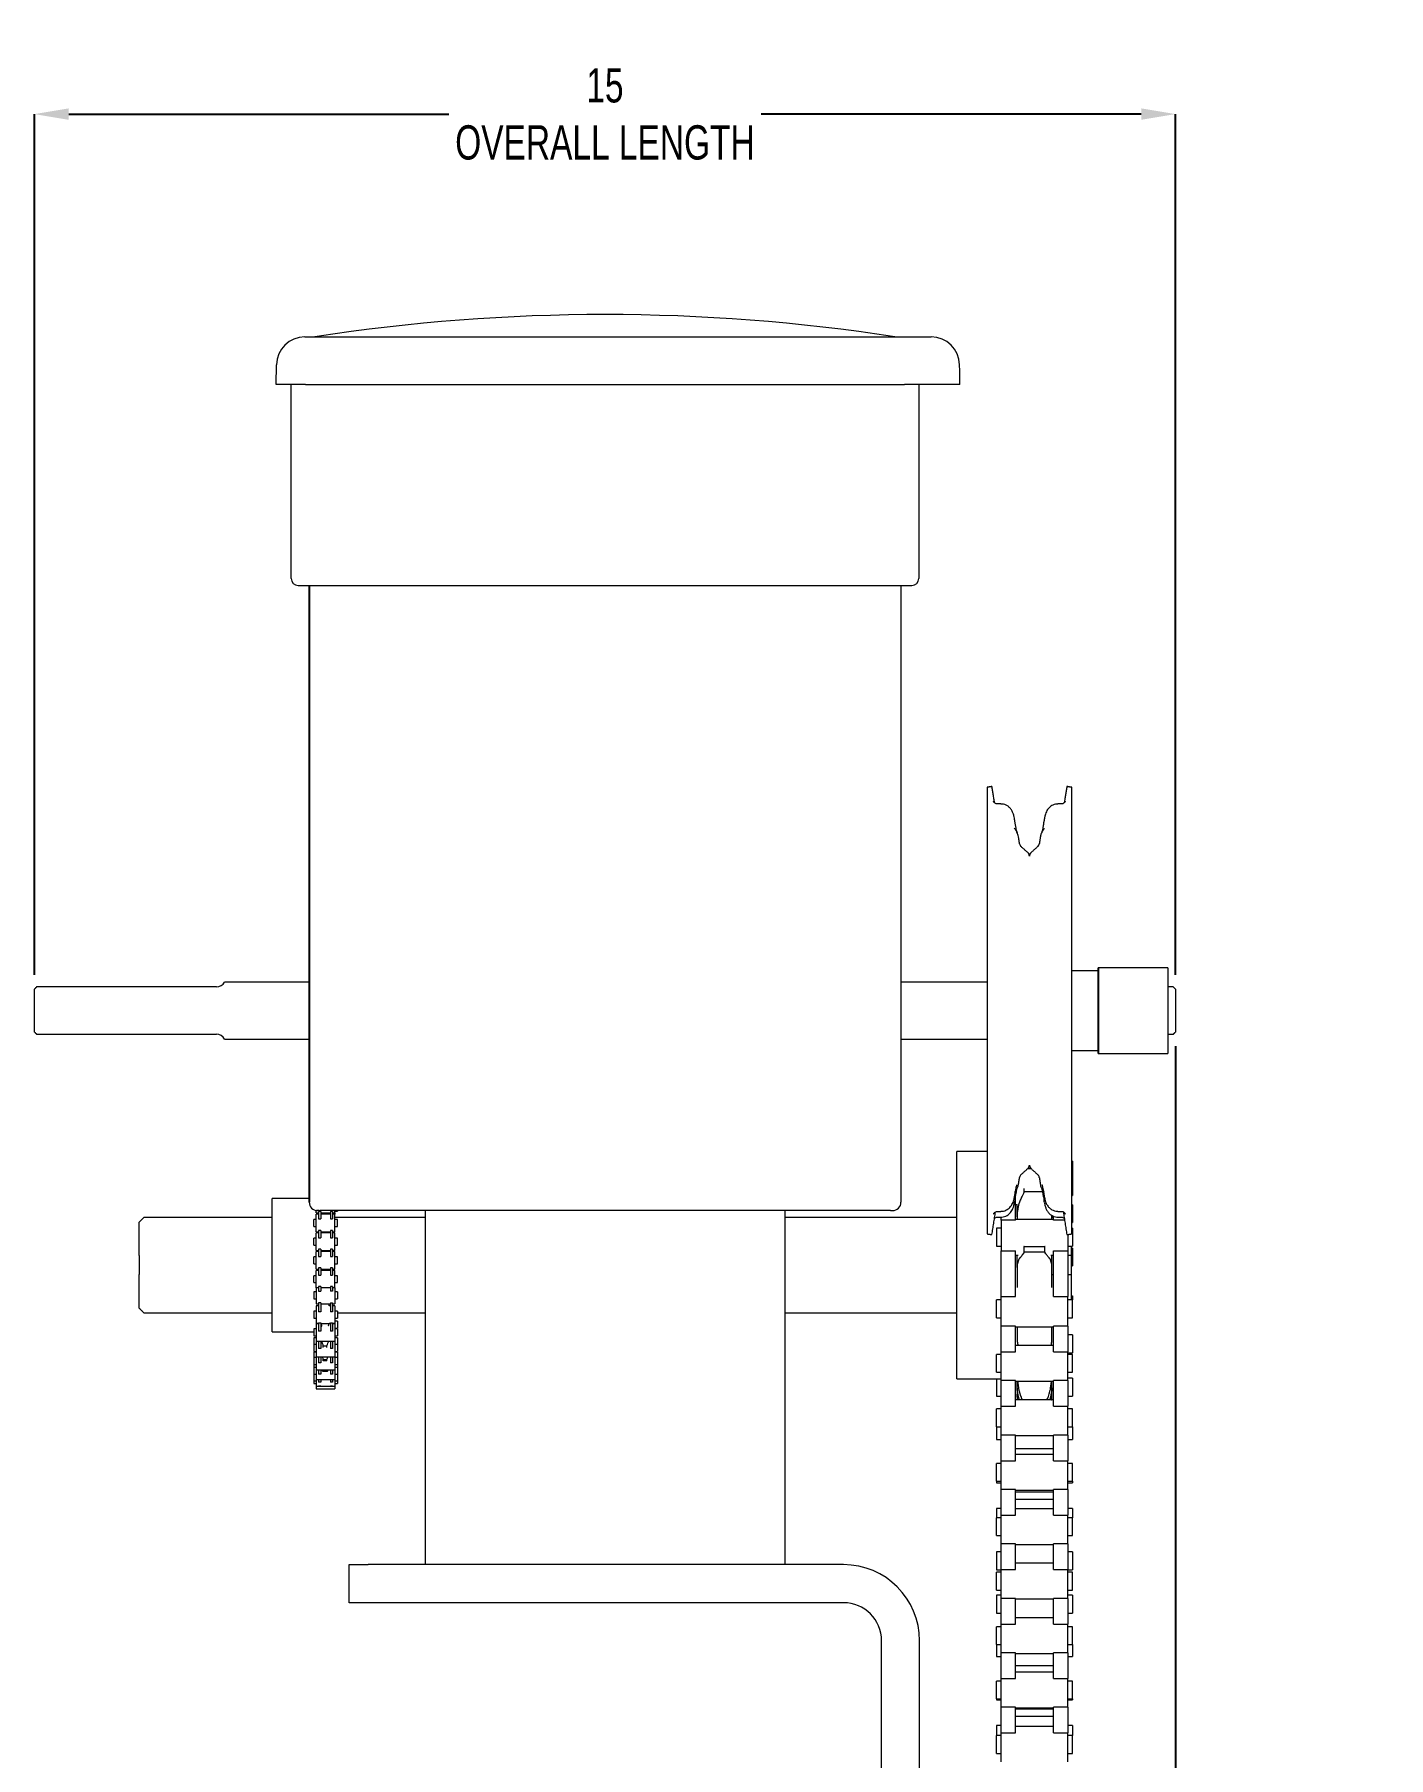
# Model space of a CAD drawing. Header units: inches. Extents: x 2 to 21.8, y 3.7 to 21.2.
# Drawn here: x 2.47 to 8.4, y 13.13 to 20.68 of the extents above; entities that cross this region are included whole.
import ezdxf

# ---------------------------------------------------------------- set-up
doc = ezdxf.new("R2010")
doc.units = ezdxf.units.IN
doc.header["$MEASUREMENT"] = 0
doc.header["$PDSIZE"] = -1
doc.layers.add('DIM', color=1, linetype='Continuous')
doc.styles.add('SLDTEXTSTYLE0', font='ARIAL.TTF', dxfattribs={"width": 0.7})
doc.dimstyles.new('SLDDIMSTYLE0', dxfattribs={"dimtxt": 0.15, "dimasz": 0.15, "dimexe": 0, "dimexo": 0.0625, "dimgap": 0.0375, "dimtad": 0, "dimtih": 1, "dimtoh": 1, "dimdec": 3, "dimlfac": 3, "dimrnd": 1e-09, "dimzin": 12, "dimdsep": 46, "dimtxsty": 'SLDTEXTSTYLE0', "dimsah": 1, "dimcen": 0.09, "dimadec": 0, "dimazin": 0, "dimtfac": 1, "dimtdec": 3, "dimtofl": 0, "dimtmove": 0, "dimatfit": 3, "dimfxl": 0, "dimtolj": 1, "dimtzin": 12, "dimarcsym": 0})

# ---------------------------------------------------------------- blocks, each defined once
blk = doc.blocks.new('*D12')
at = {"color": 0, "linetype": 'ByBlock', "lineweight": -2}
for p, q in [((2.4696, 16.5559), (2.4696, 20.3271)), ((2.6196, 20.3271), (4.2854, 20.3271)), ((7.3196, 20.3271), (5.6539, 20.3271)), ((7.4696, 16.5559), (7.4696, 20.3271))]:
    blk.add_line(p, q, dxfattribs=at)
at = {"color": 0, "linetype": 'ByBlock'}
for points in [[(2.4696, 20.3271), (2.6196, 20.3021), (2.6196, 20.3521)], [(7.4696, 20.3271), (7.3196, 20.3021), (7.3196, 20.3521)]]:
    blk.add_solid(points, dxfattribs=at)
at = {"layer": 'DEFPOINTS', "color": 0, "linetype": 'ByBlock'}
for p in [(2.4696, 16.4934), (7.4696, 16.4934)]:
    blk.add_point(p, dxfattribs=at)
at = {"color": 0, "linetype": 'ByBlock', "insert": (4.9696, 20.3271), "char_height": 0.15, "attachment_point": 5, "style": 'SLDTEXTSTYLE0'}
blk.add_mtext('15\\POVERALL LENGTH', dxfattribs=at)
blk = doc.blocks.new('*D13')
at = {"color": 0, "linetype": 'ByBlock', "lineweight": -2}
for p, q in [((7.4696, 16.2429), (7.4696, 11.0103)), ((6.0567, 12.9925), (6.0567, 11.0103)), ((7.3196, 11.0103), (6.2067, 11.0103)), ((7.4696, 11.0103), (7.9274, 11.0103))]:
    blk.add_line(p, q, dxfattribs=at)
at = {"color": 0, "linetype": 'ByBlock'}
for points in [[(6.0567, 11.0103), (6.2067, 11.0353), (6.2067, 10.9853)], [(7.4696, 11.0103), (7.3196, 11.0353), (7.3196, 10.9853)]]:
    blk.add_solid(points, dxfattribs=at)
at = {"layer": 'DEFPOINTS', "color": 0, "linetype": 'ByBlock'}
for p in [(7.4696, 16.3054), (6.0567, 13.055)]:
    blk.add_point(p, dxfattribs=at)
at = {"color": 0, "linetype": 'ByBlock', "insert": (8.1817, 11.0103), "char_height": 0.15, "attachment_point": 5, "style": 'SLDTEXTSTYLE0'}
blk.add_mtext('4 1/4\\PSIDE\\PROOM', dxfattribs=at)

msp = doc.modelspace()

# ---------------------------------------------------------------- linework, layer by layer
at = {"color": 7, "linetype": 'Continuous', "lineweight": 15}
for p, q in [((3.655011, 19.3513), (3.657174, 19.3513)), ((3.657174, 19.3513), (6.282174, 19.3513)), ((6.282174, 19.3513), (6.284337, 19.3513)), ((6.284337, 19.3513), (6.398719, 19.3513)), ((3.528538, 19.142967), (3.53003, 19.228482)), ((3.657174, 19.142967), (3.528538, 19.142967)), ((3.594671, 18.292039), (3.594671, 19.142967)), ((3.657174, 19.142967), (6.282174, 19.142967)), ((6.525192, 19.142967), (6.282174, 19.142967)), ((6.344671, 19.142967), (6.344671, 18.292039)), ((3.624604, 18.262106), (3.646204, 18.262106)), ((3.646204, 18.262106), (6.314738, 18.262106)), ((3.75356, 18.262029), (3.930227, 18.262029)), ((6.266894, 18.262106), (6.266894, 15.559862)), ((6.644071, 17.377639), (6.644071, 16.744562)), ((7.015204, 15.421085), (7.015204, 17.377639)), ((6.644071, 16.744562), (6.644071, 15.421085)), ((7.436304, 16.586862), (7.436304, 16.211862)), ((2.469638, 16.305363), (2.469638, 16.493362)), ((7.469638, 16.493362), (7.469638, 16.305363)), ((6.511893, 15.185362), (6.511893, 15.782446)), ((7.01856, 15.738971), (7.01856, 15.681096)), ((7.01856, 15.681096), (7.01856, 15.666709)), ((7.01856, 15.666709), (7.01856, 15.588709)), ((3.511387, 14.992362), (3.511387, 15.575696)), ((6.765467, 15.590697), (6.76856, 15.590697)), ((6.76603, 15.594409), (6.765885, 15.592974)), ((6.76856, 15.480743), (6.76856, 15.590697)), ((6.806893, 15.604524), (6.806893, 15.619149)), ((6.886943, 15.604524), (6.806893, 15.604524)), ((6.893245, 15.594409), (6.89339, 15.592975)), ((3.693804, 15.453729), (3.693804, 15.483896)), ((3.704638, 15.512527), (3.704638, 15.523447)), ((3.704638, 15.430479), (3.704638, 15.507146)), ((3.71606, 15.523196), (3.70606, 15.523196)), ((3.724638, 15.518534), (3.714638, 15.518534)), ((3.714638, 15.518534), (3.714638, 15.486333)), ((3.714638, 15.486333), (3.724638, 15.486333)), ((3.71606, 15.523196), (3.720227, 15.523196)), ((6.220227, 15.523196), (3.720227, 15.523196)), ((3.724638, 15.518534), (3.724638, 15.486333)), ((3.761388, 15.507146), (3.761388, 15.512527)), ((3.776304, 15.518534), (3.766304, 15.518534)), ((3.766304, 15.518534), (3.766304, 15.486333)), ((3.766304, 15.486333), (3.776304, 15.486333)), ((3.776304, 15.518534), (3.776304, 15.486333)), ((3.786304, 15.512527), (3.786304, 15.523447)), ((3.786304, 15.512527), (3.786304, 15.507146)), ((3.786304, 15.430479), (3.786304, 15.507146)), ((3.797138, 15.523196), (3.797138, 15.520357)), ((3.797138, 15.453729), (3.797138, 15.483896)), ((4.182893, 14.192362), (4.182893, 15.523196)), ((5.75756, 15.523196), (5.75756, 14.192362)), ((6.220227, 15.523196), (6.224394, 15.523196)), ((6.224394, 15.523196), (6.234394, 15.523196)), ((6.705894, 15.480743), (6.705894, 15.494963)), ((6.76856, 15.480743), (6.705894, 15.480743)), ((6.705894, 15.480743), (6.705894, 15.346923)), ((6.77556, 15.495711), (6.77556, 15.549543)), ((6.77556, 15.495711), (6.77556, 15.484687)), ((6.92856, 15.495711), (6.92856, 15.501532)), ((6.92856, 15.484687), (6.92856, 15.495711)), ((6.935227, 15.480743), (6.935227, 15.498572)), ((6.983819, 15.480743), (6.935227, 15.480743)), ((7.01856, 15.54881), (7.01856, 15.490934)), ((7.01856, 15.490934), (7.01856, 15.470809)), ((2.92856, 15.325696), (2.92856, 15.472362)), ((3.693804, 15.371681), (3.693804, 15.401848)), ((3.704638, 15.348431), (3.704638, 15.425098)), ((3.724638, 15.436487), (3.714638, 15.436487)), ((3.714638, 15.436487), (3.714638, 15.404285)), ((3.714638, 15.404285), (3.724638, 15.404285)), ((3.724638, 15.436487), (3.724638, 15.404285)), ((3.761388, 15.430171), (3.761388, 15.430479)), ((3.761388, 15.425098), (3.761388, 15.430171)), ((3.776304, 15.436487), (3.766304, 15.436487)), ((3.766304, 15.436487), (3.766304, 15.404285)), ((3.766304, 15.404285), (3.776304, 15.404285)), ((3.776304, 15.436487), (3.776304, 15.404285)), ((3.786304, 15.348431), (3.786304, 15.425098)), ((3.797138, 15.371681), (3.797138, 15.401848)), ((6.685227, 15.44552), (6.685227, 15.36752)), ((6.997894, 15.418343), (6.997894, 15.346923)), ((7.01856, 15.44552), (7.01856, 15.36752)), ((2.92856, 15.325696), (2.92856, 15.242362)), ((3.704638, 15.266383), (3.704638, 15.34305)), ((3.724638, 15.354439), (3.714638, 15.354439)), ((3.714638, 15.354439), (3.714638, 15.322237)), ((3.724638, 15.354439), (3.724638, 15.322237)), ((3.761388, 15.34305), (3.761388, 15.348431)), ((3.776304, 15.354439), (3.766304, 15.354439)), ((3.766304, 15.354439), (3.766304, 15.322237)), ((3.776304, 15.354439), (3.776304, 15.322237)), ((3.786304, 15.266383), (3.786304, 15.34305)), ((6.705894, 15.346923), (6.76856, 15.346923)), ((6.705894, 15.149362), (6.705894, 15.346923)), ((6.76856, 15.149362), (6.76856, 15.346923)), ((6.77556, 15.273602), (6.77556, 15.328353)), ((6.806893, 15.340506), (6.806893, 15.365707)), ((6.806893, 15.365707), (6.897227, 15.365707)), ((6.897227, 15.340506), (6.806893, 15.340506)), ((6.897227, 15.340506), (6.897227, 15.365707)), ((6.92856, 15.273602), (6.92856, 15.328353)), ((6.935227, 15.325696), (6.92856, 15.325696)), ((6.935227, 15.346923), (6.997894, 15.346923)), ((6.935227, 15.149362), (6.935227, 15.346923)), ((6.997894, 15.346923), (6.997894, 15.149362)), ((7.011893, 15.36752), (7.011893, 15.325696)), ((7.011893, 15.325696), (7.011893, 15.242362)), ((7.01856, 15.358648), (7.01856, 15.300773)), ((3.693804, 15.289633), (3.693804, 15.3198)), ((3.704638, 15.184369), (3.704638, 15.261002)), ((3.714638, 15.322237), (3.724638, 15.322237)), ((3.724638, 15.272391), (3.714638, 15.272391)), ((3.714638, 15.272391), (3.714638, 15.24019)), ((3.724638, 15.272391), (3.724638, 15.24019)), ((3.761388, 15.261002), (3.761388, 15.266383)), ((3.766304, 15.322237), (3.776304, 15.322237)), ((3.776304, 15.272391), (3.766304, 15.272391)), ((3.766304, 15.272391), (3.766304, 15.24019)), ((3.776304, 15.272391), (3.776304, 15.24019)), ((3.786304, 15.184369), (3.786304, 15.261002)), ((3.797138, 15.289633), (3.797138, 15.3198)), ((6.77556, 15.273602), (6.77556, 15.185362)), ((6.92856, 15.185362), (6.92856, 15.273602)), ((7.01856, 15.300773), (7.01856, 15.280648)), ((2.92856, 15.095696), (2.92856, 15.242362)), ((3.693804, 15.207586), (3.693804, 15.237752)), ((3.714638, 15.184369), (3.704638, 15.184369)), ((3.704638, 15.184369), (3.704638, 15.113775)), ((3.714638, 15.24019), (3.724638, 15.24019)), ((3.724638, 15.190344), (3.714638, 15.190344)), ((3.714638, 15.190344), (3.714638, 15.169629)), ((3.724638, 15.190344), (3.724638, 15.169629)), ((3.766304, 15.184369), (3.724638, 15.184369)), ((3.766304, 15.24019), (3.776304, 15.24019)), ((3.776304, 15.190344), (3.766304, 15.190344)), ((3.766304, 15.190344), (3.766304, 15.169629)), ((3.776304, 15.190344), (3.776304, 15.169629)), ((3.786304, 15.184369), (3.776304, 15.184369)), ((3.786304, 15.184369), (3.786304, 15.113775)), ((3.797138, 15.207586), (3.797138, 15.237752)), ((6.511893, 14.785612), (6.511893, 15.185362)), ((6.92856, 15.242362), (6.935227, 15.242362)), ((7.011893, 15.242362), (7.011893, 15.131294)), ((3.693804, 15.167191), (3.693804, 15.147389)), ((3.693804, 15.147389), (3.693804, 15.137025)), ((3.704638, 15.105563), (3.704638, 15.048925)), ((3.714638, 15.169629), (3.724638, 15.169629)), ((3.724638, 15.119273), (3.714638, 15.119273)), ((3.714638, 15.119273), (3.714638, 15.0793)), ((3.724638, 15.119273), (3.724638, 15.0793)), ((3.761388, 15.105563), (3.761388, 15.114551)), ((3.776304, 15.169629), (3.766304, 15.169629)), ((3.766304, 15.119273), (3.776304, 15.119273)), ((3.766304, 15.119273), (3.766304, 15.0793)), ((3.776304, 15.119273), (3.776304, 15.0793)), ((3.786304, 15.105563), (3.786304, 15.048925)), ((3.797138, 15.167191), (3.797138, 15.147389)), ((3.797138, 15.147389), (3.797138, 15.137025)), ((6.685227, 15.053294), (6.685227, 15.131294)), ((6.705894, 15.14589), (6.705894, 15.149362)), ((6.705894, 15.14589), (6.76856, 15.14589)), ((6.705894, 15.01672), (6.705894, 15.14589)), ((6.76856, 15.14589), (6.76856, 15.149362)), ((6.935227, 15.14589), (6.935227, 15.149362)), ((6.935227, 15.14589), (6.997894, 15.14589)), ((6.997894, 15.149362), (6.997894, 15.14589)), ((6.997894, 15.01672), (6.997894, 15.14589)), ((7.011893, 15.149362), (7.011893, 15.131294)), ((7.01856, 15.149362), (7.01856, 15.131294)), ((7.01856, 15.053294), (7.01856, 15.131294)), ((3.693804, 15.082313), (3.693804, 15.060027)), ((3.693804, 15.060027), (3.693804, 15.052146)), ((3.704638, 15.048925), (3.704638, 15.028897)), ((3.704638, 15.027657), (3.704638, 14.965296)), ((3.724638, 15.0793), (3.714638, 15.0793)), ((3.714638, 15.031389), (3.724638, 15.031389)), ((3.714638, 15.031389), (3.714638, 14.9947)), ((3.724638, 15.031389), (3.724638, 14.9947)), ((3.776304, 15.0793), (3.766304, 15.0793)), ((3.766304, 15.031389), (3.776304, 15.031389)), ((3.766304, 15.031389), (3.766304, 14.9947)), ((3.776304, 15.031389), (3.776304, 14.9947)), ((3.786304, 15.048925), (3.786304, 15.028897)), ((3.786304, 15.028897), (3.786304, 15.027657)), ((3.786304, 15.027657), (3.786304, 14.965296)), ((3.797138, 15.082313), (3.797138, 15.060027)), ((3.797138, 15.060027), (3.797138, 15.052146)), ((3.797138, 15.038628), (3.797138, 15.008461)), ((3.693804, 15.004407), (3.693804, 14.97987)), ((3.693804, 14.97987), (3.693804, 14.97424)), ((3.693804, 14.965619), (3.693804, 14.935979)), ((3.704638, 14.965296), (3.704638, 14.95099)), ((3.704638, 14.95099), (3.704638, 14.891919)), ((3.724638, 14.9947), (3.714638, 14.9947)), ((3.714638, 14.95163), (3.724638, 14.95163)), ((3.714638, 14.95163), (3.714638, 14.919404)), ((3.724638, 14.95163), (3.724638, 14.919404)), ((3.776304, 14.9947), (3.766304, 14.9947)), ((3.766304, 14.95163), (3.776304, 14.95163)), ((3.766304, 14.95163), (3.766304, 14.919404)), ((3.776304, 14.95163), (3.776304, 14.919404)), ((3.786304, 14.965296), (3.786304, 14.95099)), ((3.786304, 14.95099), (3.786304, 14.891919)), ((3.797138, 15.004407), (3.797138, 14.97987)), ((3.797138, 14.97987), (3.797138, 14.97424)), ((3.797138, 14.965619), (3.797138, 14.935979)), ((6.76856, 15.01672), (6.705894, 15.01672)), ((6.705894, 14.904386), (6.705894, 15.01672)), ((6.76856, 14.904386), (6.76856, 15.01672)), ((6.77556, 15.014127), (6.77556, 14.971596)), ((6.92856, 14.971596), (6.92856, 15.014127)), ((6.997894, 15.01672), (6.935227, 15.01672)), ((6.935227, 14.904386), (6.935227, 15.01672)), ((6.997894, 15.01672), (6.997894, 14.904386)), ((7.01856, 14.978324), (7.01856, 14.920449)), ((3.693804, 14.935979), (3.693804, 14.909494)), ((3.693804, 14.909494), (3.693804, 14.905812)), ((3.693804, 14.903335), (3.693804, 14.879231)), ((3.693804, 14.879231), (3.693804, 14.851165)), ((3.704638, 14.891919), (3.704638, 14.882562)), ((3.704638, 14.882562), (3.704638, 14.831154)), ((3.724638, 14.919404), (3.714638, 14.919404)), ((3.714638, 14.882563), (3.724638, 14.882563)), ((3.714638, 14.882563), (3.714638, 14.855838)), ((3.724638, 14.882563), (3.724638, 14.855838)), ((3.734971, 14.930406), (3.751054, 14.930406)), ((3.734971, 14.922692), (3.734971, 14.930406)), ((3.751054, 14.922692), (3.751054, 14.930406)), ((3.776304, 14.919404), (3.766304, 14.919404)), ((3.766304, 14.882563), (3.776304, 14.882563)), ((3.766304, 14.882563), (3.766304, 14.855838)), ((3.776304, 14.882563), (3.776304, 14.855838)), ((3.786304, 14.891919), (3.786304, 14.882562)), ((3.786304, 14.882562), (3.786304, 14.831154)), ((3.797138, 14.935979), (3.797138, 14.909494)), ((3.797138, 14.909494), (3.797138, 14.905812)), ((3.797138, 14.903335), (3.797138, 14.879231)), ((3.797138, 14.879231), (3.797138, 14.851165)), ((6.685227, 14.814749), (6.685227, 14.892749)), ((6.705894, 14.904386), (6.76856, 14.904386)), ((6.705894, 14.778176), (6.705894, 14.904386)), ((6.935227, 14.904386), (6.997894, 14.904386)), ((6.997894, 14.778176), (6.997894, 14.904386)), ((7.01856, 14.920449), (7.01856, 14.900324)), ((7.01856, 14.814749), (7.01856, 14.892749)), ((3.693804, 14.851165), (3.693804, 14.849064)), ((3.693804, 14.849064), (3.693804, 14.835989)), ((3.693804, 14.835989), (3.693804, 14.80676)), ((3.693804, 14.80676), (3.693804, 14.805822)), ((3.693804, 14.805822), (3.693804, 14.777707)), ((3.704638, 14.831154), (3.704638, 14.825814)), ((3.704638, 14.825814), (3.704638, 14.784956)), ((3.724638, 14.855838), (3.714638, 14.855838)), ((3.714638, 14.826408), (3.714638, 14.806043)), ((3.724638, 14.806043), (3.714638, 14.806043)), ((3.724638, 14.826408), (3.724638, 14.806043)), ((3.734971, 14.864288), (3.734971, 14.870728)), ((3.734971, 14.870728), (3.751054, 14.870728)), ((3.751054, 14.864288), (3.734971, 14.864288)), ((3.734971, 14.817334), (3.734971, 14.822324)), ((3.734971, 14.822324), (3.751054, 14.822324)), ((3.751054, 14.817334), (3.734971, 14.817334)), ((3.751054, 14.864288), (3.751054, 14.870728)), ((3.751054, 14.817334), (3.751054, 14.822324)), ((3.776304, 14.855838), (3.766304, 14.855838)), ((3.766304, 14.826408), (3.766304, 14.806043)), ((3.776304, 14.806043), (3.766304, 14.806043)), ((3.776304, 14.826408), (3.776304, 14.806043)), ((3.786304, 14.831154), (3.786304, 14.825814)), ((3.786304, 14.825814), (3.786304, 14.784956)), ((3.797138, 14.851165), (3.797138, 14.849064)), ((3.797138, 14.849064), (3.797138, 14.835989)), ((3.797138, 14.835989), (3.797138, 14.80676)), ((3.797138, 14.80676), (3.797138, 14.805822)), ((3.797138, 14.805822), (3.797138, 14.777707)), ((3.693804, 14.777707), (3.693804, 14.777477)), ((3.693804, 14.777707), (3.693804, 14.764941)), ((3.704638, 14.784956), (3.704638, 14.782572)), ((3.704638, 14.782572), (3.704638, 14.754812)), ((3.704638, 14.754812), (3.704638, 14.754227)), ((3.704638, 14.754227), (3.704638, 14.741691)), ((3.714638, 14.782572), (3.714638, 14.771625)), ((3.724638, 14.771625), (3.714638, 14.771625)), ((3.714638, 14.754227), (3.714638, 14.753689)), ((3.724638, 14.753689), (3.714638, 14.753689)), ((3.724638, 14.782572), (3.724638, 14.771625)), ((3.724638, 14.754227), (3.724638, 14.753689)), ((3.766304, 14.782572), (3.766304, 14.771625)), ((3.776304, 14.771625), (3.766304, 14.771625)), ((3.766304, 14.754227), (3.766304, 14.753689)), ((3.776304, 14.753689), (3.766304, 14.753689)), ((3.776304, 14.782572), (3.776304, 14.771625)), ((3.776304, 14.754227), (3.776304, 14.753689)), ((3.786304, 14.784956), (3.786304, 14.782572)), ((3.786304, 14.782572), (3.786304, 14.754812)), ((3.786304, 14.754812), (3.786304, 14.754227)), ((3.786304, 14.754227), (3.786304, 14.741691)), ((3.797138, 14.777707), (3.797138, 14.777477)), ((3.797138, 14.777707), (3.797138, 14.764941)), ((6.685227, 14.785612), (6.685227, 14.730287)), ((6.685227, 14.730287), (6.685227, 14.710162)), ((6.76856, 14.778176), (6.705894, 14.778176)), ((6.705894, 14.665842), (6.705894, 14.778176)), ((6.76856, 14.665842), (6.76856, 14.778176)), ((6.77556, 14.745738), (6.77556, 14.775583)), ((6.77556, 14.745738), (6.77556, 14.718902)), ((6.92856, 14.745738), (6.92856, 14.775583)), ((6.92856, 14.718902), (6.92856, 14.745738)), ((6.997894, 14.778176), (6.935227, 14.778176)), ((6.935227, 14.665842), (6.935227, 14.778176)), ((6.997894, 14.778176), (6.997894, 14.665842)), ((7.01856, 14.788162), (7.01856, 14.730287)), ((7.01856, 14.730287), (7.01856, 14.710162)), ((6.685227, 14.576205), (6.685227, 14.654205)), ((6.705894, 14.665842), (6.76856, 14.665842)), ((6.705894, 14.539632), (6.705894, 14.665842)), ((6.77556, 14.705612), (6.77556, 14.718902)), ((6.92856, 14.705612), (6.92856, 14.718902)), ((6.935227, 14.665842), (6.997894, 14.665842)), ((6.997894, 14.539632), (6.997894, 14.665842)), ((7.01856, 14.576205), (7.01856, 14.654205)), ((6.685227, 14.576205), (6.685227, 14.540126)), ((7.01856, 14.576205), (7.01856, 14.540126)), ((6.685227, 14.540126), (6.685227, 14.520001)), ((6.76856, 14.539632), (6.705894, 14.539632)), ((6.705894, 14.427298), (6.705894, 14.539632)), ((6.76856, 14.427298), (6.76856, 14.539632)), ((6.997894, 14.539632), (6.935227, 14.539632)), ((6.935227, 14.427298), (6.935227, 14.539632)), ((6.997894, 14.539632), (6.997894, 14.427298)), ((7.01856, 14.540126), (7.01856, 14.520001)), ((6.705894, 14.427298), (6.76856, 14.427298)), ((6.705894, 14.301088), (6.705894, 14.427298)), ((6.935227, 14.427298), (6.997894, 14.427298)), ((6.997894, 14.301088), (6.997894, 14.427298)), ((6.685227, 14.337661), (6.685227, 14.415661)), ((7.01856, 14.337661), (7.01856, 14.415661)), ((6.685227, 14.337661), (6.685227, 14.329839)), ((6.76856, 14.301088), (6.705894, 14.301088)), ((6.705894, 14.188754), (6.705894, 14.301088)), ((6.76856, 14.188754), (6.76856, 14.301088)), ((6.997894, 14.301088), (6.935227, 14.301088)), ((6.935227, 14.188754), (6.935227, 14.301088)), ((6.997894, 14.301088), (6.997894, 14.188754)), ((7.01856, 14.337661), (7.01856, 14.329839)), ((6.685227, 14.217677), (6.685227, 14.177117)), ((7.01856, 14.217677), (7.01856, 14.177117)), ((4.182893, 13.971696), (4.182893, 14.192362)), ((5.75756, 14.192362), (5.75756, 13.971696)), ((6.685227, 14.099117), (6.685227, 14.177117)), ((6.705894, 14.188754), (6.76856, 14.188754)), ((6.705894, 14.062544), (6.705894, 14.188754)), ((6.935227, 14.188754), (6.997894, 14.188754)), ((6.997894, 14.062544), (6.997894, 14.188754)), ((7.01856, 14.099117), (7.01856, 14.177117)), ((6.76856, 14.062544), (6.705894, 14.062544)), ((6.705894, 13.950209), (6.705894, 14.062544)), ((6.76856, 13.950209), (6.76856, 14.062544)), ((6.997894, 14.062544), (6.935227, 14.062544)), ((6.935227, 13.950209), (6.935227, 14.062544)), ((6.997894, 14.062544), (6.997894, 13.950209)), ((3.848393, 13.805029), (3.848393, 13.971696)), ((3.848393, 13.971696), (3.931727, 13.971696)), ((6.01506, 13.971696), (3.931727, 13.971696)), ((6.685227, 14.027516), (6.685227, 13.96964)), ((6.685227, 13.96964), (6.685227, 13.949516)), ((7.01856, 14.027516), (7.01856, 13.96964)), ((7.01856, 13.96964), (7.01856, 13.949516)), ((6.685227, 13.860573), (6.685227, 13.938573)), ((6.705894, 13.950209), (6.76856, 13.950209)), ((6.705894, 13.823999), (6.705894, 13.950209)), ((6.935227, 13.950209), (6.997894, 13.950209)), ((6.997894, 13.823999), (6.997894, 13.950209)), ((7.01856, 13.860573), (7.01856, 13.938573)), ((6.685227, 13.837354), (6.685227, 13.779479)), ((6.76856, 13.823999), (6.705894, 13.823999)), ((6.705894, 13.711665), (6.705894, 13.823999)), ((6.76856, 13.711665), (6.76856, 13.823999)), ((6.997894, 13.823999), (6.935227, 13.823999)), ((6.935227, 13.711665), (6.935227, 13.823999)), ((6.997894, 13.823999), (6.997894, 13.711665)), ((7.01856, 13.837354), (7.01856, 13.779479)), ((3.931727, 13.805029), (3.848393, 13.805029)), ((6.01506, 13.805029), (3.931727, 13.805029)), ((6.685227, 13.779479), (6.685227, 13.759354)), ((7.01856, 13.779479), (7.01856, 13.759354)), ((6.685227, 13.622028), (6.685227, 13.700028)), ((6.705894, 13.711665), (6.76856, 13.711665)), ((6.705894, 13.585455), (6.705894, 13.711665)), ((6.935227, 13.711665), (6.997894, 13.711665)), ((6.997894, 13.585455), (6.997894, 13.711665)), ((7.01856, 13.622028), (7.01856, 13.700028)), ((6.181727, 11.388362), (6.181727, 13.638362)), ((6.348394, 11.388362), (6.348394, 13.638362)), ((6.685227, 13.622028), (6.685227, 13.589317)), ((6.685227, 13.589317), (6.685227, 13.569192)), ((7.01856, 13.622028), (7.01856, 13.589317)), ((7.01856, 13.589317), (7.01856, 13.569192)), ((6.76856, 13.585455), (6.705894, 13.585455)), ((6.705894, 13.473121), (6.705894, 13.585455)), ((6.76856, 13.473121), (6.76856, 13.585455)), ((6.997894, 13.585455), (6.935227, 13.585455)), ((6.935227, 13.473121), (6.935227, 13.585455)), ((6.997894, 13.585455), (6.997894, 13.473121)), ((6.685227, 13.383484), (6.685227, 13.461484)), ((6.705894, 13.473121), (6.76856, 13.473121)), ((6.705894, 13.346911), (6.705894, 13.473121)), ((6.935227, 13.473121), (6.997894, 13.473121)), ((6.997894, 13.346911), (6.997894, 13.473121)), ((7.01856, 13.383484), (7.01856, 13.461484)), ((6.685227, 13.383484), (6.685227, 13.37903)), ((7.01856, 13.383484), (7.01856, 13.37903)), ((6.76856, 13.346911), (6.705894, 13.346911)), ((6.705894, 13.234577), (6.705894, 13.346911)), ((6.76856, 13.234577), (6.76856, 13.346911)), ((6.997894, 13.346911), (6.935227, 13.346911)), ((6.935227, 13.234577), (6.935227, 13.346911)), ((6.997894, 13.346911), (6.997894, 13.234577)), ((6.685227, 13.266868), (6.685227, 13.22294)), ((6.685227, 13.14494), (6.685227, 13.22294)), ((6.705894, 13.234577), (6.76856, 13.234577)), ((6.705894, 13.108367), (6.705894, 13.234577)), ((6.935227, 13.234577), (6.997894, 13.234577)), ((6.997894, 13.108367), (6.997894, 13.234577)), ((7.01856, 13.266868), (7.01856, 13.22294)), ((7.01856, 13.14494), (7.01856, 13.22294))]:
    msp.add_line(p, q, dxfattribs=at)
for p, q in [((3.67356, 18.262106), (3.67356, 15.559862)), ((7.130304, 16.586862), (7.130304, 16.211862))]:
    msp.add_line(p, q)
at = {"color": 7, "linetype": 'Continuous', "lineweight": 15, "flags": 128}
for points in [[(3.884504, 18.262106), (3.885155, 18.262042), (3.885219, 18.262029)], [(6.762483, 17.198394), (6.767026, 17.193551), (6.77149, 17.186989), (6.774114, 17.181858), (6.775323, 17.178888), (6.775863, 17.177331), (6.77609, 17.176593), (6.775917, 17.17726), (6.775142, 17.18054), (6.773649, 17.18751), (6.771484, 17.198504), (6.768859, 17.212822), (6.765972, 17.229592), (6.76556, 17.232112), (6.76556, 17.232112)]]:
    msp.add_lwpolyline(points, dxfattribs=at)
at = {"color": 7, "linetype": 'Continuous', "lineweight": 15}
for centre, radius, start, end in [((4.969674, 11.115438), 8.333333, 81.2281669, 98.7718331), ((3.655011, 19.2263), 0.125, 90, 179), ((6.398719, 19.2263), 0.125, 1, 90), ((3.624604, 18.29204), 0.029933, 180, 270), ((6.314738, 18.29204), 0.029933, 270, 0), ((6.807069, 17.133356), 0.020833, 189, 228.3263491), ((6.808804, 17.076029), 0.020833, 0, 48.3263491), ((6.850471, 17.076029), 0.020833, 131.6736509, 180), ((6.852206, 17.133356), 0.020833, 311.6736509, 351), ((3.266887, 16.545029), 0.041667, 270, 330), ((3.266887, 16.253696), 0.041667, 30, 90), ((6.808804, 15.722696), 0.020833, 311.6736509, 0), ((6.850471, 15.722696), 0.020833, 180, 228.3263491), ((6.807069, 15.665368), 0.020833, 131.6736509, 171), ((6.852206, 15.665368), 0.020833, 9, 48.3263491), ((3.710227, 15.559862), 0.036667, 180, 270), ((6.230227, 15.559862), 0.036667, 270, 0), ((6.01506, 13.638362), 0.333333, 0, 90), ((6.01506, 13.638362), 0.166667, 0, 90)]:
    msp.add_arc(centre, radius, start, end, dxfattribs=at)
for points in [[(6.525192, 19.142967), (6.5237, 19.228482)], [(3.749504, 18.262106), (3.749504, 18.261891)], [(3.798871, 18.262106), (3.798871, 18.262029)], [(3.862204, 18.262029), (3.862204, 18.262106)], [(6.665471, 17.381029), (6.644071, 17.377639)], [(6.67674, 17.309879), (6.665471, 17.381029)], [(6.993804, 17.381029), (6.982575, 17.310133)], [(7.015204, 17.377639), (6.993804, 17.381029)], [(6.704795, 17.304451), (6.690717, 17.304451)], [(6.968527, 17.304451), (6.95448, 17.304451)], [(6.76603, 17.22892), (6.764565, 17.237587)], [(6.894711, 17.237587), (6.893245, 17.22892)], [(6.786492, 17.130097), (6.781625, 17.160829)], [(6.87764, 17.160761), (6.872783, 17.130097)], [(6.822656, 17.09159), (6.793217, 17.117795)], [(6.866058, 17.117795), (6.836619, 17.09159)], [(7.130304, 16.573862), (7.015204, 16.573862)], [(7.436304, 16.586862), (7.130304, 16.586862)], [(2.479638, 16.503362), (2.469638, 16.493362)], [(3.266887, 16.503362), (2.479638, 16.503362)], [(3.67356, 16.524195), (3.302971, 16.524195)], [(6.644071, 16.524195), (6.266894, 16.524195)], [(7.459638, 16.503362), (7.436304, 16.503362)], [(7.469638, 16.493362), (7.459638, 16.503362)], [(2.469638, 16.305363), (2.479638, 16.295362)], [(2.479638, 16.295362), (3.266887, 16.295362)], [(3.302971, 16.274529), (3.67356, 16.274529)], [(6.266894, 16.274529), (6.644071, 16.274529)], [(7.436304, 16.295362), (7.459638, 16.295362)], [(7.459638, 16.295362), (7.469638, 16.305363)], [(7.015204, 16.224862), (7.130304, 16.224862)], [(7.130304, 16.211862), (7.436304, 16.211862)], [(6.644071, 15.782446), (6.511893, 15.782446)], [(6.793217, 15.68093), (6.822656, 15.707134)], [(6.838033, 15.705876), (6.821242, 15.705876)], [(6.836619, 15.707134), (6.866058, 15.68093)], [(7.01856, 15.738971), (7.015204, 15.738971)], [(6.781625, 15.637896), (6.786492, 15.668627)], [(6.872783, 15.668627), (6.87764, 15.637963)], [(7.01856, 15.666709), (7.015204, 15.666709)], [(3.67356, 15.575696), (3.511387, 15.575696)], [(6.76603, 15.569805), (6.764565, 15.561138)], [(6.783134, 15.553289), (6.776046, 15.51477)], [(6.787962, 15.565078), (6.783134, 15.553289)], [(6.894711, 15.561138), (6.893769, 15.566706)], [(7.015204, 15.588709), (7.01856, 15.588709)], [(2.94856, 15.492362), (2.92856, 15.472362)], [(3.511387, 15.492362), (2.94856, 15.492362)], [(3.704638, 15.483896), (3.693804, 15.483896)], [(3.704638, 15.512527), (3.714638, 15.512527)], [(3.714638, 15.507146), (3.704638, 15.507146)], [(3.724638, 15.512527), (3.766304, 15.512527)], [(3.766304, 15.507146), (3.724638, 15.507146)], [(3.776304, 15.512527), (3.786304, 15.512527)], [(3.786304, 15.507146), (3.776304, 15.507146)], [(3.786304, 15.520357), (3.797138, 15.520357)], [(4.182893, 15.492362), (3.786304, 15.492362)], [(3.797138, 15.483896), (3.786304, 15.483896)], [(6.511893, 15.492362), (5.75756, 15.492362)], [(6.665471, 15.417696), (6.681197, 15.516984)], [(6.690717, 15.494274), (6.704795, 15.494274)], [(6.691044, 15.519731), (6.704795, 15.519731)], [(6.76856, 15.549543), (6.77665, 15.549543)], [(6.935227, 15.484687), (6.76856, 15.484687)], [(6.776046, 15.51477), (6.77556, 15.495711)], [(6.92856, 15.495711), (6.928485, 15.501346)], [(6.935227, 15.492362), (6.92856, 15.492362)], [(6.95448, 15.519731), (6.968218, 15.519731)], [(6.95448, 15.494274), (6.968527, 15.494274)], [(6.978039, 15.517231), (6.993804, 15.417696)], [(7.01856, 15.54881), (7.015204, 15.54881)], [(3.693804, 15.453729), (3.704638, 15.453729)], [(3.704638, 15.401848), (3.693804, 15.401848)], [(3.704638, 15.430479), (3.714638, 15.430479)], [(3.714638, 15.425098), (3.704638, 15.425098)], [(3.724638, 15.430479), (3.766304, 15.430479)], [(3.766304, 15.425098), (3.724638, 15.425098)], [(3.776304, 15.430479), (3.786304, 15.430479)], [(3.786304, 15.425098), (3.776304, 15.425098)], [(3.786304, 15.453729), (3.797138, 15.453729)], [(3.797138, 15.401848), (3.786304, 15.401848)], [(6.644071, 15.421085), (6.665471, 15.417696)], [(6.705894, 15.44552), (6.685227, 15.44552)], [(6.993804, 15.417696), (7.015204, 15.421085)], [(7.015204, 15.470809), (7.01856, 15.470809)], [(7.01856, 15.44552), (7.015204, 15.44552)], [(3.693804, 15.371681), (3.704638, 15.371681)], [(3.704638, 15.348431), (3.714638, 15.348431)], [(3.714638, 15.34305), (3.704638, 15.34305)], [(3.724638, 15.348431), (3.766304, 15.348431)], [(3.766304, 15.34305), (3.724638, 15.34305)], [(3.724804, 15.347249), (3.72695, 15.341963)], [(3.759075, 15.341963), (3.761221, 15.347249)], [(3.776304, 15.348431), (3.786304, 15.348431)], [(3.786304, 15.34305), (3.776304, 15.34305)], [(3.786304, 15.371681), (3.797138, 15.371681)], [(6.685227, 15.36752), (6.705894, 15.36752)], [(6.76856, 15.328353), (6.780724, 15.328353)], [(6.80576, 15.366968), (6.806893, 15.365707)], [(6.897227, 15.365707), (6.898363, 15.366983)], [(6.923397, 15.328353), (6.935227, 15.328353)], [(6.997894, 15.36752), (7.01856, 15.36752)], [(7.011893, 15.325696), (6.997894, 15.325696)], [(7.01856, 15.358648), (7.011893, 15.358648)], [(3.704638, 15.3198), (3.693804, 15.3198)], [(3.693804, 15.289633), (3.704638, 15.289633)], [(3.704638, 15.266383), (3.714638, 15.266383)], [(3.714638, 15.261002), (3.704638, 15.261002)], [(3.724638, 15.266383), (3.766304, 15.266383)], [(3.766304, 15.261002), (3.724638, 15.261002)], [(3.724804, 15.266141), (3.726224, 15.261002)], [(3.759801, 15.261002), (3.761221, 15.266141)], [(3.776304, 15.266383), (3.786304, 15.266383)], [(3.786304, 15.261002), (3.776304, 15.261002)], [(3.797138, 15.3198), (3.786304, 15.3198)], [(3.786304, 15.289633), (3.797138, 15.289633)], [(6.776046, 15.287556), (6.77556, 15.273602)], [(6.783134, 15.31005), (6.776046, 15.287556)], [(6.787962, 15.315776), (6.783134, 15.31005)], [(6.920987, 15.31005), (6.916158, 15.315776)], [(6.928075, 15.287556), (6.920987, 15.31005)], [(7.011893, 15.280648), (7.01856, 15.280648)], [(3.704638, 15.237752), (3.693804, 15.237752)], [(3.693804, 15.207586), (3.704638, 15.207586)], [(3.797138, 15.237752), (3.786304, 15.237752)], [(3.786304, 15.207586), (3.797138, 15.207586)], [(6.997894, 15.242362), (7.011893, 15.242362)], [(3.704638, 15.167191), (3.693804, 15.167191)], [(3.693804, 15.137025), (3.704638, 15.137025)], [(3.704638, 15.113775), (3.714638, 15.113775)], [(3.714638, 15.105563), (3.704638, 15.105563)], [(3.724638, 15.113775), (3.766304, 15.113775)], [(3.724804, 15.107589), (3.725179, 15.105486)], [(3.760846, 15.105486), (3.761221, 15.107589)], [(3.766304, 15.105563), (3.761334, 15.105563)], [(3.776304, 15.113775), (3.786304, 15.113775)], [(3.786304, 15.105563), (3.776304, 15.105563)], [(3.797138, 15.167191), (3.786304, 15.167191)], [(3.786304, 15.137025), (3.797138, 15.137025)], [(6.705894, 15.131294), (6.685227, 15.131294)], [(7.01856, 15.131294), (6.997894, 15.131294)], [(7.011893, 15.149362), (7.01856, 15.149362)], [(2.92856, 15.095696), (2.94856, 15.075696)], [(2.94856, 15.075696), (3.511387, 15.075696)], [(3.704638, 15.082313), (3.693804, 15.082313)], [(3.693804, 15.052146), (3.704638, 15.052146)], [(3.704638, 15.028897), (3.714638, 15.028897)], [(3.714638, 15.027657), (3.704638, 15.027657)], [(3.724638, 15.028897), (3.766304, 15.028897)], [(3.725678, 15.028897), (3.72695, 15.020783)], [(3.759075, 15.020783), (3.760348, 15.028897)], [(3.766304, 15.027657), (3.761388, 15.027657)], [(3.776304, 15.028897), (3.786304, 15.028897)], [(3.786304, 15.027657), (3.776304, 15.027657)], [(3.797138, 15.082313), (3.786304, 15.082313)], [(3.786304, 15.052146), (3.797138, 15.052146)], [(3.797138, 15.038628), (3.786304, 15.038628)], [(3.797138, 15.075696), (4.182893, 15.075696)], [(5.75756, 15.075696), (6.511893, 15.075696)], [(6.685227, 15.053294), (6.705894, 15.053294)], [(6.997894, 15.053294), (7.01856, 15.053294)], [(3.511387, 14.992362), (3.693804, 14.992362)], [(3.704638, 15.004407), (3.693804, 15.004407)], [(3.693804, 14.97424), (3.704638, 14.97424)], [(3.704638, 14.965619), (3.693804, 14.965619)], [(3.704638, 14.95099), (3.714638, 14.95099)], [(3.724638, 14.95099), (3.766304, 14.95099)], [(3.72695, 15.020783), (3.728533, 15.016169)], [(3.727613, 14.95099), (3.728533, 14.947956)], [(3.757492, 14.947956), (3.758412, 14.95099)], [(3.758099, 15.017792), (3.759075, 15.020783)], [(3.776304, 14.95099), (3.786304, 14.95099)], [(3.786304, 15.008461), (3.797138, 15.008461)], [(3.797138, 15.004407), (3.786304, 15.004407)], [(3.786304, 14.97424), (3.797138, 14.97424)], [(3.797138, 14.965619), (3.786304, 14.965619)], [(6.76856, 15.014127), (6.935227, 15.014127)], [(6.776046, 14.951042), (6.779096, 14.931916)], [(6.925024, 14.931916), (6.928075, 14.951042)], [(6.928075, 14.951042), (6.92856, 14.971596)], [(7.01856, 14.978324), (6.997894, 14.978324)], [(3.704638, 14.935979), (3.693804, 14.935979)], [(3.693804, 14.905812), (3.704638, 14.905812)], [(3.704638, 14.903335), (3.693804, 14.903335)], [(3.704638, 14.879231), (3.693804, 14.879231)], [(3.704638, 14.882562), (3.714638, 14.882562)], [(3.724638, 14.882562), (3.766304, 14.882562)], [(3.776304, 14.882562), (3.786304, 14.882562)], [(3.797138, 14.935979), (3.786304, 14.935979)], [(3.786304, 14.905812), (3.797138, 14.905812)], [(3.797138, 14.903335), (3.786304, 14.903335)], [(3.797138, 14.879231), (3.786304, 14.879231)], [(6.705894, 14.892749), (6.685227, 14.892749)], [(6.935227, 14.931916), (6.76856, 14.931916)], [(6.997894, 14.900324), (7.01856, 14.900324)], [(7.01856, 14.892749), (6.997894, 14.892749)], [(3.693804, 14.849064), (3.704638, 14.849064)], [(3.704638, 14.835989), (3.693804, 14.835989)], [(3.693804, 14.805822), (3.704638, 14.805822)], [(3.704638, 14.825814), (3.786304, 14.825814)], [(3.733656, 14.825814), (3.734971, 14.822324)], [(3.751054, 14.822324), (3.752371, 14.825814)], [(3.786304, 14.849064), (3.797138, 14.849064)], [(3.797138, 14.835989), (3.786304, 14.835989)], [(3.786304, 14.805822), (3.797138, 14.805822)], [(6.685227, 14.814749), (6.705894, 14.814749)], [(6.997894, 14.814749), (7.01856, 14.814749)], [(3.693804, 14.777477), (3.704638, 14.777477)], [(3.693804, 14.764941), (3.704638, 14.764941)], [(3.704638, 14.782572), (3.786304, 14.782572)], [(3.704638, 14.754227), (3.786304, 14.754227)], [(3.704638, 14.741691), (3.786304, 14.741691)], [(3.786304, 14.777477), (3.797138, 14.777477)], [(3.786304, 14.764941), (3.797138, 14.764941)], [(6.511893, 14.785612), (6.705894, 14.785612)], [(6.76856, 14.775583), (6.935227, 14.775583)], [(6.776046, 14.736187), (6.77556, 14.745738)], [(6.783134, 14.701972), (6.776046, 14.736187)], [(6.777762, 14.775583), (6.783134, 14.736909)], [(6.783134, 14.736909), (6.787962, 14.719611)], [(6.916158, 14.719611), (6.920987, 14.736909)], [(6.920987, 14.736909), (6.926358, 14.775583)], [(6.928075, 14.736187), (6.920987, 14.701972)], [(7.01856, 14.788162), (6.997894, 14.788162)], [(6.685227, 14.710162), (6.705894, 14.710162)], [(6.705894, 14.654205), (6.685227, 14.654205)], [(6.935227, 14.693372), (6.76856, 14.693372)], [(6.776046, 14.700368), (6.77704, 14.693372)], [(6.786211, 14.693372), (6.783134, 14.701972)], [(6.787962, 14.719611), (6.797789, 14.693372)], [(6.920987, 14.701972), (6.91791, 14.693372)], [(6.92708, 14.693372), (6.928075, 14.700368)], [(6.928075, 14.700368), (6.92856, 14.718902)], [(6.997894, 14.710162), (7.01856, 14.710162)], [(7.01856, 14.654205), (6.997894, 14.654205)], [(6.685227, 14.576205), (6.705894, 14.576205)], [(6.997894, 14.576205), (7.01856, 14.576205)], [(6.685227, 14.520001), (6.705894, 14.520001)], [(6.76856, 14.537039), (6.935227, 14.537039)], [(6.997894, 14.520001), (7.01856, 14.520001)], [(6.76856, 14.480834), (6.935227, 14.480834)], [(6.935227, 14.454828), (6.76856, 14.454828)], [(6.705894, 14.415661), (6.685227, 14.415661)], [(7.01856, 14.415661), (6.997894, 14.415661)], [(6.685227, 14.337661), (6.705894, 14.337661)], [(6.685227, 14.329839), (6.705894, 14.329839)], [(6.76856, 14.298494), (6.935227, 14.298494)], [(6.76856, 14.290672), (6.935227, 14.290672)], [(6.997894, 14.337661), (7.01856, 14.337661)], [(6.997894, 14.329839), (7.01856, 14.329839)], [(6.705894, 14.217677), (6.685227, 14.217677)], [(6.935227, 14.256844), (6.76856, 14.256844)], [(6.935227, 14.216284), (6.76856, 14.216284)], [(7.01856, 14.217677), (6.997894, 14.217677)], [(6.705894, 14.177117), (6.685227, 14.177117)], [(7.01856, 14.177117), (6.997894, 14.177117)], [(6.685227, 14.099117), (6.705894, 14.099117)], [(6.76856, 14.05995), (6.935227, 14.05995)], [(6.997894, 14.099117), (7.01856, 14.099117)], [(6.705894, 14.027516), (6.685227, 14.027516)], [(6.935227, 13.977739), (6.76856, 13.977739)], [(7.01856, 14.027516), (6.997894, 14.027516)], [(6.685227, 13.949516), (6.705894, 13.949516)], [(6.705894, 13.938573), (6.685227, 13.938573)], [(6.997894, 13.949516), (7.01856, 13.949516)], [(7.01856, 13.938573), (6.997894, 13.938573)], [(6.685227, 13.860573), (6.705894, 13.860573)], [(6.705894, 13.837354), (6.685227, 13.837354)], [(6.76856, 13.821406), (6.935227, 13.821406)], [(6.997894, 13.860573), (7.01856, 13.860573)], [(7.01856, 13.837354), (6.997894, 13.837354)], [(6.685227, 13.759354), (6.705894, 13.759354)], [(6.997894, 13.759354), (7.01856, 13.759354)], [(6.705894, 13.700028), (6.685227, 13.700028)], [(6.935227, 13.739195), (6.76856, 13.739195)], [(7.01856, 13.700028), (6.997894, 13.700028)], [(6.685227, 13.622028), (6.705894, 13.622028)], [(6.997894, 13.622028), (7.01856, 13.622028)], [(6.685227, 13.569192), (6.705894, 13.569192)], [(6.76856, 13.582862), (6.935227, 13.582862)], [(6.76856, 13.530025), (6.935227, 13.530025)], [(6.997894, 13.569192), (7.01856, 13.569192)], [(6.705894, 13.461484), (6.685227, 13.461484)], [(6.935227, 13.500651), (6.76856, 13.500651)], [(7.01856, 13.461484), (6.997894, 13.461484)], [(6.685227, 13.383484), (6.705894, 13.383484)], [(6.685227, 13.37903), (6.705894, 13.37903)], [(6.997894, 13.383484), (7.01856, 13.383484)], [(6.997894, 13.37903), (7.01856, 13.37903)], [(6.76856, 13.344318), (6.935227, 13.344318)], [(6.76856, 13.339864), (6.935227, 13.339864)], [(6.935227, 13.306035), (6.76856, 13.306035)], [(6.705894, 13.266868), (6.685227, 13.266868)], [(6.705894, 13.22294), (6.685227, 13.22294)], [(6.935227, 13.262107), (6.76856, 13.262107)], [(7.01856, 13.266868), (6.997894, 13.266868)], [(7.01856, 13.22294), (6.997894, 13.22294)], [(6.685227, 13.14494), (6.705894, 13.14494)], [(6.997894, 13.14494), (7.01856, 13.14494)]]:
    msp.add_open_spline(points, degree=1, dxfattribs=at)
for points, knots in [([(6.690698, 17.304855), (6.689468, 17.304753), (6.686122, 17.304474), (6.681267, 17.306462), (6.676948, 17.309405), (6.674206, 17.312501), (6.672734, 17.314908), (6.672063, 17.316344), (6.67179, 17.317076), (6.6718, 17.317052), (6.671805, 17.31704)], [0, 0, 0, 0, 0.11545336, 0.31412579, 0.47836694, 0.61625548, 0.72381294, 0.81159673, 0.90976195, 1, 1, 1, 1]), ([(6.764519, 17.238146), (6.763963, 17.241383), (6.762514, 17.249819), (6.759133, 17.26246), (6.753098, 17.275899), (6.74469, 17.287465), (6.733941, 17.296404), (6.721851, 17.302007), (6.712077, 17.30464), (6.706204, 17.304167), (6.70477, 17.304052)], [0, 0, 0, 0, 0.10239132, 0.26691479, 0.40093486, 0.5507772, 0.69929327, 0.8208934, 0.95627609, 1, 1, 1, 1]), ([(6.954517, 17.304043), (6.953282, 17.30417), (6.947765, 17.304736), (6.938526, 17.302305), (6.927863, 17.297729), (6.919144, 17.291428), (6.912, 17.284), (6.906166, 17.275451), (6.901498, 17.26567), (6.8978, 17.254189), (6.895868, 17.244828), (6.894939, 17.239244), (6.894756, 17.238146)], [0, 0, 0, 0, 0.03771179, 0.16845293, 0.2830553, 0.39113271, 0.49317966, 0.59574526, 0.70529701, 0.82301356, 0.96519659, 1, 1, 1, 1]), ([(6.987458, 17.316986), (6.987473, 17.317039), (6.987531, 17.317236), (6.987226, 17.316301), (6.986063, 17.314017), (6.983678, 17.310676), (6.979288, 17.307064), (6.973787, 17.304598), (6.969979, 17.304726), (6.968501, 17.304775)], [0, 0, 0, 0, 0.05747708, 0.21417283, 0.31656548, 0.44884939, 0.64335964, 0.86152715, 1, 1, 1, 1]), ([(6.893325, 17.229767), (6.892418, 17.224405), (6.89053, 17.213242), (6.887856, 17.19869), (6.885589, 17.187175), (6.884008, 17.179884), (6.883227, 17.176704), (6.883123, 17.176409), (6.883601, 17.177963), (6.884815, 17.181229), (6.887575, 17.1869), (6.891072, 17.192642), (6.894374, 17.195827), (6.895299, 17.196719)], [0, 0, 0, 0, 0.1427642, 0.29716073, 0.45120679, 0.58047961, 0.68248072, 0.74867372, 0.79536067, 0.83388836, 0.88702516, 0.96834717, 1, 1, 1, 1]), ([(6.781221, 17.160811), (6.780663, 17.164504), (6.779728, 17.170688), (6.777407, 17.175285), (6.776471, 17.177138)], [0, 0, 0, 0, 0.5971371, 1, 1, 1, 1]), ([(6.883228, 17.178334), (6.88273, 17.1774), (6.880282, 17.172805), (6.877936, 17.166464), (6.877733, 17.160914), (6.877723, 17.160656)], [0, 0, 0, 0, 0.19566302, 0.96273543, 1, 1, 1, 1]), ([(6.765891, 15.59295), (6.766779, 15.59799), (6.768621, 15.60844), (6.771104, 15.620933), (6.773051, 15.629893), (6.77436, 15.635057), (6.774542, 15.635659), (6.774615, 15.6359)], [0, 0, 0, 0, 0.22963083, 0.47612143, 0.69150925, 0.87648983, 1, 1, 1, 1]), ([(6.767178, 15.605564), (6.767454, 15.605871), (6.770175, 15.608901), (6.774887, 15.617005), (6.779918, 15.627813), (6.780895, 15.63557), (6.781201, 15.637996)], [0, 0, 0, 0, 0.04626812, 0.45641631, 0.83000177, 1, 1, 1, 1]), ([(6.877954, 15.638054), (6.878026, 15.636969), (6.878464, 15.630429), (6.88279, 15.62036), (6.887799, 15.610861), (6.891115, 15.606939), (6.892111, 15.605761)], [0, 0, 0, 0, 0.07454682, 0.44919396, 0.83452301, 1, 1, 1, 1]), ([(6.884687, 15.635825), (6.884673, 15.635868), (6.8846, 15.636093), (6.885223, 15.633956), (6.88644, 15.628888), (6.888401, 15.619834), (6.890773, 15.607765), (6.892532, 15.597784), (6.893384, 15.592951)], [0, 0, 0, 0, 0.03172147, 0.16702397, 0.34110245, 0.54829726, 0.78130688, 1, 1, 1, 1]), ([(6.70476, 15.494681), (6.705994, 15.494554), (6.711511, 15.49399), (6.720749, 15.49642), (6.731413, 15.500995), (6.740132, 15.507296), (6.747275, 15.514725), (6.753109, 15.523274), (6.757777, 15.533055), (6.761475, 15.544536), (6.763408, 15.553896), (6.764337, 15.55948), (6.764519, 15.560578)], [0, 0, 0, 0, 0.03768986, 0.16843256, 0.28303822, 0.39111834, 0.49317104, 0.59573912, 0.70528995, 0.82300928, 0.96519668, 1, 1, 1, 1]), ([(6.704798, 15.520181), (6.706291, 15.520049), (6.712021, 15.519539), (6.721394, 15.522074), (6.731942, 15.526752), (6.740579, 15.533112), (6.747676, 15.540616), (6.753459, 15.549218), (6.758069, 15.559048), (6.761945, 15.571183), (6.763549, 15.579969), (6.764479, 15.585066)], [0, 0, 0, 0, 0.0458039, 0.17572823, 0.29008707, 0.39919323, 0.50164173, 0.60550039, 0.71610074, 0.83531294, 1, 1, 1, 1]), ([(6.764007, 15.58249), (6.764251, 15.583784), (6.764874, 15.587092), (6.765512, 15.590904), (6.765899, 15.593224)], [0, 0, 0, 0, 0.39145186, 1, 1, 1, 1]), ([(6.765948, 15.568911), (6.766754, 15.573696), (6.768547, 15.584351), (6.771142, 15.598576), (6.773487, 15.610558), (6.775081, 15.618055), (6.776012, 15.621847), (6.776023, 15.621885), (6.776026, 15.621896)], [0, 0, 0, 0, 0.175992099, 0.391889144, 0.604996208, 0.788526378, 0.935090066, 1, 1, 1, 1]), ([(6.772789, 15.614151), (6.772726, 15.614014), (6.771746, 15.611891), (6.770046, 15.609493), (6.768455, 15.607249)], [0, 0, 0, 0, 0.06428839, 1, 1, 1, 1]), ([(6.806893, 15.604524), (6.802997, 15.596517), (6.795994, 15.582125), (6.79043, 15.570316), (6.787962, 15.565078)], [0, 0, 0, 0, 0.55637104, 1, 1, 1, 1]), ([(6.883204, 15.622065), (6.883199, 15.622082), (6.883112, 15.622369), (6.883544, 15.620816), (6.884463, 15.616777), (6.886152, 15.608778), (6.888414, 15.597043), (6.890889, 15.583431), (6.892588, 15.573301), (6.893327, 15.568889)], [0, 0, 0, 0, 0.006340019, 0.109545405, 0.252879889, 0.428635132, 0.62952019, 0.838639951, 1, 1, 1, 1]), ([(6.893379, 15.593078), (6.893745, 15.590939), (6.894381, 15.587233), (6.895004, 15.583905), (6.895267, 15.582498)], [0, 0, 0, 0, 0.576923385, 1, 1, 1, 1]), ([(6.894756, 15.560578), (6.895312, 15.557342), (6.896761, 15.548905), (6.900142, 15.536265), (6.906177, 15.522826), (6.914585, 15.511259), (6.925334, 15.50232), (6.937424, 15.496718), (6.947199, 15.494084), (6.953072, 15.494557), (6.954507, 15.494673)], [0, 0, 0, 0, 0.102389784, 0.266910647, 0.400925005, 0.550768165, 0.699281423, 0.820879665, 0.956260207, 1, 1, 1, 1]), ([(6.894796, 15.585066), (6.895359, 15.581888), (6.896729, 15.57415), (6.900142, 15.561459), (6.906325, 15.547696), (6.915573, 15.535612), (6.926762, 15.526855), (6.939099, 15.521661), (6.948435, 15.519352), (6.953691, 15.519911), (6.954486, 15.519996)], [0, 0, 0, 0, 0.1031293, 0.25102775, 0.4090299, 0.56528725, 0.71372078, 0.83819563, 0.97553991, 1, 1, 1, 1]), ([(6.672637, 15.508096), (6.672641, 15.508123), (6.672647, 15.508171), (6.673449, 15.509873), (6.675344, 15.512732), (6.679123, 15.516333), (6.684708, 15.519289), (6.689066, 15.51946), (6.691127, 15.519541)], [0, 0, 0, 0, 0.15118519, 0.27172295, 0.39874109, 0.58138049, 0.80198028, 1, 1, 1, 1]), ([(6.676743, 15.488863), (6.678389, 15.490105), (6.681891, 15.492746), (6.687047, 15.494483), (6.690038, 15.494101), (6.690649, 15.494023)], [0, 0, 0, 0, 0.41358454, 0.88022969, 1, 1, 1, 1]), ([(6.9682, 15.51935), (6.969713, 15.519421), (6.973318, 15.519589), (6.978295, 15.517404), (6.982382, 15.514394), (6.984845, 15.511448), (6.986079, 15.509359), (6.986604, 15.508224), (6.986741, 15.507818), (6.986694, 15.507957), (6.986693, 15.507959)], [0, 0, 0, 0, 0.14526158, 0.34590171, 0.51301248, 0.65238156, 0.76313505, 0.86730428, 0.99862666, 1, 1, 1, 1]), ([(6.968465, 15.493976), (6.970252, 15.493978), (6.974058, 15.493982), (6.978979, 15.491807), (6.981501, 15.489655), (6.982549, 15.48876)], [0, 0, 0, 0, 0.34082042, 0.72600721, 1, 1, 1, 1]), ([(3.761221, 15.426633), (3.761304, 15.42759), (3.761388, 15.428577), (3.761388, 15.430124), (3.761388, 15.430171)], [0, 0, 0, 0, 0.96971434, 1, 1, 1, 1]), ([(6.806893, 15.340506), (6.803101, 15.335003), (6.796095, 15.324836), (6.790519, 15.318625), (6.787962, 15.315776)], [0, 0, 0, 0, 0.54129979, 1, 1, 1, 1]), ([(6.916158, 15.315776), (6.913654, 15.318591), (6.908565, 15.324309), (6.901742, 15.333741), (6.89785, 15.339572), (6.897227, 15.340506)], [0, 0, 0, 0, 0.44879317, 0.91172919, 1, 1, 1, 1]), ([(6.92856, 15.273602), (6.928541, 15.276686), (6.92851, 15.281855), (6.9282, 15.285917), (6.928075, 15.287556)], [0, 0, 0, 0, 0.59642414, 1, 1, 1, 1]), ([(3.761221, 15.107589), (3.761304, 15.109763), (3.761388, 15.112006), (3.761388, 15.114476), (3.761388, 15.114551)], [0, 0, 0, 0, 0.96967269, 1, 1, 1, 1]), ([(3.728533, 14.947956), (3.729874, 14.944256), (3.73191, 14.93864), (3.734192, 14.932501), (3.734971, 14.930406)], [0, 0, 0, 0, 0.6587352, 1, 1, 1, 1]), ([(3.751054, 14.930406), (3.751799, 14.932412), (3.754079, 14.938549), (3.756119, 14.944171), (3.757492, 14.947956)], [0, 0, 0, 0, 0.32682522, 1, 1, 1, 1]), ([(6.77556, 14.971596), (6.775579, 14.967396), (6.77561, 14.960354), (6.775921, 14.95372), (6.776046, 14.951042)], [0, 0, 0, 0, 0.5964448, 1, 1, 1, 1]), ([(3.730732, 14.882562), (3.731364, 14.88071), (3.732696, 14.876805), (3.734187, 14.872822), (3.734971, 14.870728)], [0, 0, 0, 0, 0.47443155, 1, 1, 1, 1]), ([(3.751054, 14.870728), (3.751804, 14.872732), (3.753294, 14.876713), (3.754628, 14.880621), (3.755291, 14.882562)], [0, 0, 0, 0, 0.50322485, 1, 1, 1, 1]), ([(3.734971, 14.817334), (3.734219, 14.817901), (3.732921, 14.818881), (3.731759, 14.8211), (3.73127, 14.822034)], [0, 0, 0, 0, 0.579284539, 1, 1, 1, 1]), ([(3.754775, 14.822034), (3.754312, 14.821146), (3.753146, 14.818915), (3.75184, 14.817928), (3.751054, 14.817334)], [0, 0, 0, 0, 0.39769938, 1, 1, 1, 1]), ([(6.92856, 14.745738), (6.928541, 14.744196), (6.92851, 14.741611), (6.9282, 14.737747), (6.928075, 14.736187)], [0, 0, 0, 0, 0.59639387, 1, 1, 1, 1]), ([(6.77556, 14.718902), (6.775579, 14.71541), (6.77561, 14.709555), (6.775921, 14.70301), (6.776046, 14.700368)], [0, 0, 0, 0, 0.5963997, 1, 1, 1, 1]), ([(6.906495, 14.693372), (6.908642, 14.698585), (6.912249, 14.707346), (6.915032, 14.716076), (6.916158, 14.719611)], [0, 0, 0, 0, 0.59506324, 1, 1, 1, 1])]:
    msp.add_open_spline(points, degree=3, knots=knots, dxfattribs=at)

# ---------------------------------------------------------------- dimensions: what is measured, and where the dimension line sits
at = {"layer": 'DIM'}
for base, p1, p2, text, picture, middle in [((7.469638, 20.327105), (2.469638, 16.493362), (7.469638, 16.493362), '<>\\POVERALL LENGTH', '*D12', (4.969638, 20.327105)), ((6.056727, 11.010257), (7.469638, 16.305362), (6.056727, 13.055029), '<>\\PSIDE\\PROOM', '*D13', (8.181727, 11.010257))]:
    dim = msp.add_linear_dim(base=base, p1=p1, p2=p2, text=text, dimstyle='SLDDIMSTYLE0', override={"dimlunit": 5, "dimfrac": 2}, dxfattribs=at)
    dim.commit()
    dim.dimension.update_dxf_attribs({"geometry": picture, "text_midpoint": middle})

doc.saveas('drawing.dxf')
